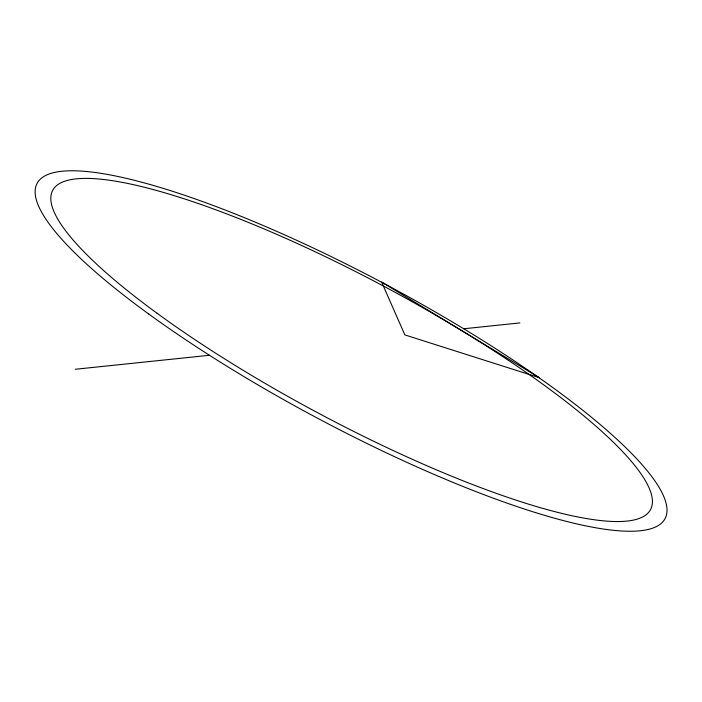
<?xml version="1.0" encoding="UTF-8"?>
<svg xmlns="http://www.w3.org/2000/svg" width="702" height="702" viewBox="0 0 702 702"><rect width="100%" height="100%" fill="white"/><g stroke="black" fill="none" stroke-linecap="round" stroke-linejoin="round"><path stroke-width="1.05" d="M75.281 369.27L209.477 355.273M463.732 328.773L519.884 322.911M539.303 377.676L404.861 334.907L381.625 282.046L539.303 377.676M148.631 313.952A355.932 75.07 28.1 0 0 662.363 522.306A355.932 75.07 28.1 0 0 242.172 216.769A355.932 75.07 28.1 0 0 148.631 313.952M157.072 313.267A338.873 71.376 28.1 0 0 647.586 513.469A338.873 71.376 28.1 0 0 250.175 223.157A338.873 71.376 28.1 0 0 157.072 313.267"/></g></svg>
